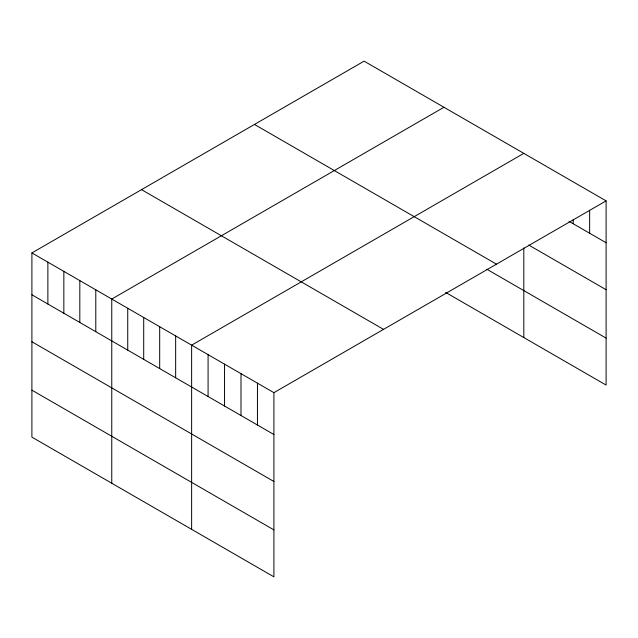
<?xml version="1.0" encoding="UTF-8"?>
<svg xmlns="http://www.w3.org/2000/svg" width="638" height="638" viewBox="0 0 638 638"><rect width="100%" height="100%" fill="white"/><g stroke="black" fill="none" stroke-linecap="round" stroke-linejoin="round"><path stroke-width="0.96" d="M31.9 252.935L273.909 392.665L273.909 576.848L31.9 437.126L31.9 252.935L364.091 61.152L606.1 200.874L606.1 385.065L445.635 292.419M443.952 107.264L111.762 299.047L111.762 483.237M523.814 153.367L191.631 345.158L191.631 529.341M273.909 392.665L606.1 200.874M569.072 221.362L606.1 242.743M528.75 245.056L606.1 289.708M254.466 124.442L496.476 264.164M486.826 269.236L606.1 338.1M141.524 189.645L383.534 329.375M31.9 294.804L273.909 434.526M31.9 341.769L273.909 481.491M31.9 390.161L273.909 529.883M589.64 210.317L589.64 233.245M573.187 219.751L573.187 223.739M523.814 247.895L523.814 337.558M257.457 383.159L257.457 425.028M240.997 373.661L240.997 415.529M224.544 364.154L224.544 406.023M208.084 354.656L208.084 396.525M175.657 335.931L175.657 377.8M159.683 326.712L159.683 368.581M143.709 317.493L143.709 359.353M127.736 308.266L127.736 350.134M95.788 289.827L95.788 331.688M79.822 280.6L79.822 322.469M63.848 271.381L63.848 313.25M47.874 262.162L47.874 304.023"/></g></svg>
